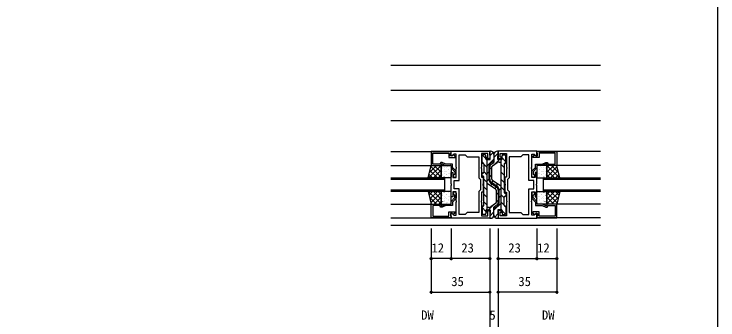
# Model space of a CAD drawing. Units: millimetres, scale not verified. Extents: x -437 to 438, y -681 to 679.
# Drawn here: x 18.7 to 438.3, y 28.5 to 210.5 of the extents above; entities that cross this region are included whole.
import ezdxf
from ezdxf.enums import TextEntityAlignment as Align

# ---------------------------------------------------------------- set-up
doc = ezdxf.new("R2010")
doc.units = ezdxf.units.MM
doc.header["$LTSCALE"] = 4
for name, color, linetype in [('0-2_YKK_11', 7, 'Continuous'), ('0-3_YKK_12', 2, 'Continuous'), ('0-4_YKK_13', 4, 'Continuous'), ('0-6_YKK_D', 6, 'Continuous'), ('0-7_YKK_ZWAK', 7, 'Continuous')]:
    doc.layers.add(name, color=color, linetype=linetype)
doc.styles.add('ＭＳ ゴシック', font='')
doc.styles.get('ＭＳ ゴシック').set_extended_font_data('MS Gothic')

msp = doc.modelspace()

# ---------------------------------------------------------------- linework, layer by layer
at = {"layer": '0-2_YKK_11'}
for points in [[(279.3, 128.7), (267.3, 128.7), (267.3, 120.5), (273.3, 120.5), (273.3, 121.5), (273.8, 121.5), (275.945, 120.5), (279.3, 120.5), (279.3, 119), (281.5, 116.7), (281.5, 115.283), (281.25, 114.987)], [(282.3, 114.1), (282.3, 117.021), (280.1, 119.321), (280.1, 121.3), (276.122, 121.3), (273.977, 122.3), (273.077, 122.3), (272.5, 121.3), (268.3, 121.3), (268.3, 127.7), (277.8, 127.7), (277.8, 125.1), (281.6, 125.1), (281.6, 126), (280.561, 126.6), (280.25, 126.6), (279.75, 126.1), (278.8, 126.1), (278.8, 127.5), (279, 127.7), (279.3, 128), (279.3, 128.7)], [(279.3, 129), (302.3, 129), (302.3, 124.5), (300.3, 124.5), (300.3, 125.3), (301.1, 125.3), (301.1, 127.5), (297.3, 127.5), (297.3, 119.458), (297.18, 119.275), (297.18, 118.725), (297.3, 118.542), (297.3, 113.5), (298.3, 113.5), (298.3, 109.458), (298.18, 109.275), (298.18, 108.725), (298.3, 108.542), (298.3, 104.5), (297.3, 104.5), (297.3, 99.458), (297.18, 99.275), (297.18, 98.725), (297.3, 98.542), (297.3, 90.5), (301.1, 90.5), (301.1, 92.7), (300.3, 92.7), (300.3, 93.5), (302.3, 93.5), (302.3, 89), (279.3, 89), (279.3, 91.8), (279.67, 91.954), (280.824, 90.8), (282.3, 90.8), (282.3, 98.542), (282.42, 98.725), (282.42, 99.275), (282.3, 99.458)], [(282.3, 99.458), (282.3, 104.8), (280.3, 104.8), (280.3, 101.8), (279.3, 101.8), (279.3, 108.542), (279.42, 108.725), (279.42, 109.275), (279.3, 109.458), (279.3, 116.2), (280.3, 116.2), (280.3, 113.2), (282.3, 113.2), (282.3, 118.542), (282.42, 118.725), (282.42, 119.275), (282.3, 119.458), (282.3, 127.2), (280.824, 127.2), (279.67, 126.046), (279.3, 126.2), (279.3, 129)], [(330.3, 129), (307.3, 129), (307.3, 124.5), (309.3, 124.5), (309.3, 125.3), (308.5, 125.3), (308.5, 127.5), (312.3, 127.5), (312.3, 119.458), (312.42, 119.275), (312.42, 118.725), (312.3, 118.542), (312.3, 113.5), (311.3, 113.5), (311.3, 109.458), (311.42, 109.275), (311.42, 108.725), (311.3, 108.542), (311.3, 104.5), (312.3, 104.5), (312.3, 99.458), (312.42, 99.275), (312.42, 98.725), (312.3, 98.542), (312.3, 90.5), (308.5, 90.5), (308.5, 92.7), (309.3, 92.7), (309.3, 93.5), (307.3, 93.5), (307.3, 89), (330.3, 89), (330.3, 91.8), (329.93, 91.954), (328.776, 90.8), (327.3, 90.8), (327.3, 98.542), (327.18, 98.725), (327.18, 99.275), (327.3, 99.458)], [(327.3, 99.458), (327.3, 104.8), (329.3, 104.8), (329.3, 101.8), (330.3, 101.8), (330.3, 108.542), (330.18, 108.725), (330.18, 109.275), (330.3, 109.458), (330.3, 116.2), (329.3, 116.2), (329.3, 113.2), (327.3, 113.2), (327.3, 118.542), (327.18, 118.725), (327.18, 119.275), (327.3, 119.458), (327.3, 127.2), (328.776, 127.2), (329.93, 126.046), (330.3, 126.2), (330.3, 129)], [(327.3, 114.1), (327.3, 117.021), (329.5, 119.321), (329.5, 121.3), (333.478, 121.3), (335.623, 122.3), (336.523, 122.3), (337.1, 121.3), (341.3, 121.3), (341.3, 127.7), (331.8, 127.7), (331.8, 125.1), (328, 125.1), (328, 126), (329.039, 126.6), (329.35, 126.6), (329.85, 126.1), (330.8, 126.1), (330.8, 127.5), (330.6, 127.7), (330.3, 128), (330.3, 128.7)], [(330.3, 128.7), (342.3, 128.7), (342.3, 120.5), (336.3, 120.5), (336.3, 121.5), (335.8, 121.5), (333.655, 120.5), (330.3, 120.5), (330.3, 119), (328.1, 116.7), (328.1, 115.283), (328.35, 114.987)], [(279.3, 89.3), (267.3, 89.3), (267.3, 97.5), (273.3, 97.5), (273.3, 96.5), (273.8, 96.5), (275.945, 97.5), (279.3, 97.5), (279.3, 99), (281.5, 101.3), (281.5, 102.717), (281.25, 103.013)], [(282.3, 103.9), (282.3, 100.979), (280.1, 98.679), (280.1, 96.7), (276.122, 96.7), (273.977, 95.7), (273.077, 95.7), (272.5, 96.7), (268.3, 96.7), (268.3, 90.3), (277.8, 90.3), (277.8, 92.9), (281.6, 92.9), (281.6, 92), (280.561, 91.4), (280.25, 91.4), (279.75, 91.9), (278.8, 91.9), (278.8, 90.5), (279, 90.3), (279.3, 90), (279.3, 89.3)], [(327.3, 103.9), (327.3, 100.979), (329.5, 98.679), (329.5, 96.7), (333.478, 96.7), (335.623, 95.7), (336.523, 95.7), (337.1, 96.7), (341.3, 96.7), (341.3, 90.3), (331.8, 90.3), (331.8, 92.9), (328, 92.9), (328, 92), (329.039, 91.4), (329.35, 91.4), (329.85, 91.9), (330.8, 91.9), (330.8, 90.5), (330.6, 90.3), (330.3, 90), (330.3, 89.3)], [(330.3, 89.3), (342.3, 89.3), (342.3, 97.5), (336.3, 97.5), (336.3, 96.5), (335.8, 96.5), (333.655, 97.5), (330.3, 97.5), (330.3, 99), (328.1, 101.3), (328.1, 102.717), (328.35, 103.013)]]:
    msp.add_lwpolyline(points, dxfattribs=at)
for points in [[(284.1, 91.3), (284.1, 106.6), (281.1, 106.6), (281.1, 111.4), (284.1, 111.4), (284.1, 126.7), (287.6, 126.7), (288.8, 125.5), (295.8, 125.5), (295.8, 113), (296.8, 112), (296.8, 106), (295.8, 105), (295.8, 92.5), (288.8, 92.5), (287.6, 91.3)], [(325.5, 91.3), (325.5, 106.6), (328.5, 106.6), (328.5, 111.4), (325.5, 111.4), (325.5, 126.7), (322, 126.7), (320.8, 125.5), (313.8, 125.5), (313.8, 113), (312.8, 112), (312.8, 106), (313.8, 105), (313.8, 92.5), (320.8, 92.5), (322, 91.3)]]:
    msp.add_lwpolyline(points, close=True, dxfattribs=at)
for centre, start, end in [((281.4, 114.1), 99.59406, 0), ((328.2, 114.1), 180, 80.40594), ((281.4, 103.9), 360, 260.40594), ((328.2, 103.9), 279.59406, 180)]:
    msp.add_arc(centre, 0.9, start, end, dxfattribs=at)
at = {"layer": '0-3_YKK_12'}
for p, q in [((368.3, 179.998), (243.3, 179.998)), ((368.3, 165.001), (243.3, 165.001)), ((368.3, 147.001), (243.3, 147.001)), ((243.3, 128.7), (279.3, 128.7)), ((368.3, 128.7), (330.3, 128.7)), ((243.3, 120.5), (267.3, 120.5)), ((368.3, 120.5), (342.3, 120.5)), ((275.3, 112), (243.3, 112)), ((334.3, 113), (368.3, 113)), ((368.3, 112), (334.3, 112)), ((243.3, 106), (275.3, 106)), ((334.3, 106), (368.3, 106)), ((243.3, 97.5), (267.3, 97.5)), ((368.3, 97.5), (342.3, 97.5)), ((243.3, 89.3), (279.3, 89.3)), ((368.3, 89.3), (330.3, 89.3)), ((243.3, 84.998), (368.3, 84.998))]:
    msp.add_line(p, q, dxfattribs=at)
for points in [[(243.3, 113), (275.3, 113), (275.3, 105), (243.3, 105)], [(368.3, 105), (334.3, 105), (334.3, 113)]]:
    msp.add_lwpolyline(points, dxfattribs=at)
at = {"layer": '0-4_YKK_13'}
for p, q in [((297.7, 122.2), (297.7, 126.2)), ((297.925, 126.617), (300, 124.542)), ((299.5, 126.7), (298.2, 126.7)), ((300, 124.3), (300, 126.2)), ((302.451, 126.331), (304.365, 128.245)), ((302.6, 129), (302.8, 129)), ((307.235, 127.676), (304.8, 125.241)), ((304.8, 127), (304.8, 124.157)), ((304.8, 127), (304.8, 122.3)), ((307, 129), (306.8, 129)), ((307, 124), (307.299, 128.681)), ((309.6, 124.3), (309.6, 126.2)), ((310.1, 126.7), (311.4, 126.7)), ((311.9, 122.2), (311.9, 126.2)), ((297.7, 122.352), (298.355, 121.697)), ((298.3, 121.7), (298.2, 121.7)), ((300.542, 124), (300.8, 123.742)), ((300.8, 120.19), (304.8, 124.19)), ((300.8, 94), (300.8, 124)), ((303.792, 122.421), (303.008, 121.973)), ((303.177, 121.198), (304.8, 122.3)), ((303.85, 120.203), (306.719, 122.154)), ((308.049, 124), (305.107, 121.058)), ((309.3, 124), (307, 124)), ((307.844, 122.5), (308.8, 122.5)), ((308.8, 124), (308.8, 94)), ((311.9, 122.589), (309.6, 124.889)), ((311.3, 121.7), (311.4, 121.7)), ((273.3, 120.478), (265.822, 113)), ((270.493, 120.5), (266.34, 116.346)), ((267.127, 119.75), (273.3, 113.577)), ((267.665, 120.5), (267.19, 120.025)), ((273.3, 117.65), (268.65, 113)), ((269.206, 120.5), (273.3, 116.406)), ((272.034, 120.5), (273.3, 119.234)), ((273.3, 113.5), (273.3, 120)), ((273.8, 120.5), (278.8, 120.5)), ((274.273, 119.334), (274.236, 119.334)), ((274.345, 118.921), (274.282, 118.88)), ((275.048, 118.953), (275.041, 118.951)), ((275.342, 120.365), (275.305, 120.365)), ((275.342, 118.123), (275.305, 118.123)), ((276.362, 120.256), (276.299, 120.215)), ((276.553, 119.334), (276.516, 119.334)), ((277.141, 119.694), (277.134, 119.692)), ((277.622, 120.365), (277.585, 120.365)), ((277.622, 118.123), (277.585, 118.123)), ((277.873, 117.823), (277.866, 117.82)), ((278.833, 119.334), (278.796, 119.334)), ((279.3, 120), (279.3, 113.5)), ((298.797, 121.255), (300.8, 119.252)), ((298.8, 121.2), (298.8, 116.5)), ((302, 111.456), (302, 120.236)), ((302.3, 112.262), (302.3, 119.543)), ((303.5, 119.451), (302.3, 118.251)), ((303.5, 112.258), (303.5, 119.542)), ((310.8, 119.199), (308.8, 121.199)), ((310.8, 121.2), (310.8, 104.5)), ((330.3, 120), (330.3, 113.5)), ((330.767, 119.334), (330.804, 119.334)), ((335.8, 120.5), (330.8, 120.5)), ((331.727, 117.823), (331.734, 117.82)), ((331.978, 120.365), (332.015, 120.365)), ((331.978, 118.123), (332.015, 118.123)), ((332.459, 119.694), (332.466, 119.692)), ((333.047, 119.334), (333.084, 119.334)), ((333.238, 120.256), (333.301, 120.215)), ((334.258, 120.365), (334.295, 120.365)), ((334.258, 118.123), (334.295, 118.123)), ((334.552, 118.953), (334.559, 118.951)), ((335.255, 118.921), (335.318, 118.88)), ((335.327, 119.334), (335.364, 119.334)), ((340.394, 120.5), (336.3, 116.406)), ((337.566, 120.5), (336.3, 119.234)), ((336.3, 120.478), (343.778, 113)), ((336.3, 113.5), (336.3, 120)), ((342.473, 119.75), (336.3, 113.577)), ((336.3, 117.65), (340.95, 113)), ((339.107, 120.5), (343.26, 116.346)), ((341.935, 120.5), (342.41, 120.025)), ((266.065, 115.156), (268.22, 113)), ((266.596, 117.453), (271.049, 113)), ((273.3, 114.821), (271.479, 113)), ((273.44, 116.253), (273.433, 116.25)), ((273.681, 115.544), (273.619, 115.502)), ((273.924, 114.294), (273.917, 114.291)), ((274.273, 117.091), (274.236, 117.091)), ((274.273, 114.849), (274.236, 114.849)), ((275.035, 113.501), (274.972, 113.46)), ((275.342, 115.88), (275.305, 115.88)), ((275.342, 113.638), (275.305, 113.638)), ((275.533, 116.994), (275.525, 116.991)), ((275.698, 116.879), (275.636, 116.837)), ((276.265, 115.122), (276.257, 115.12)), ((276.553, 117.091), (276.516, 117.091)), ((276.553, 114.849), (276.516, 114.849)), ((277.622, 115.88), (277.585, 115.88)), ((277.622, 113.638), (277.585, 113.638)), ((278.322, 115.851), (278.315, 115.848)), ((278.833, 117.091), (278.796, 117.091)), ((278.833, 114.849), (278.796, 114.849)), ((278.806, 113.892), (278.799, 113.889)), ((279.3, 116.324), (279.238, 116.283)), ((297.7, 114.5), (297.7, 115.5)), ((298.3, 116), (298.2, 116)), ((298.2, 114), (298.3, 114)), ((298.8, 116.762), (300.8, 114.762)), ((298.8, 96.8), (298.8, 113.5)), ((300.8, 115.7), (302, 116.9)), ((303.5, 114.961), (302.3, 113.761)), ((310.8, 114.709), (308.8, 116.709)), ((330.3, 116.324), (330.362, 116.283)), ((330.767, 117.091), (330.804, 117.091)), ((330.767, 114.849), (330.804, 114.849)), ((330.794, 113.892), (330.801, 113.889)), ((331.278, 115.851), (331.285, 115.848)), ((331.978, 115.88), (332.015, 115.88)), ((331.978, 113.638), (332.015, 113.638)), ((333.047, 117.091), (333.084, 117.091)), ((333.047, 114.849), (333.084, 114.849)), ((333.335, 115.122), (333.343, 115.12)), ((333.902, 116.879), (333.964, 116.837)), ((334.067, 116.994), (334.075, 116.991)), ((334.258, 115.88), (334.295, 115.88)), ((334.258, 113.638), (334.295, 113.638)), ((334.565, 113.501), (334.628, 113.46)), ((335.327, 117.091), (335.364, 117.091)), ((335.327, 114.849), (335.364, 114.849)), ((335.676, 114.294), (335.683, 114.291)), ((335.919, 115.544), (335.981, 115.502)), ((336.16, 116.253), (336.167, 116.25)), ((336.3, 114.821), (338.121, 113)), ((343.004, 117.453), (338.551, 113)), ((343.535, 115.156), (341.38, 113)), ((278.8, 113), (273.8, 113)), ((276.714, 113.151), (276.707, 113.148)), ((298.8, 112.271), (300.8, 110.271)), ((300.8, 111.21), (302, 112.41)), ((305.749, 106.403), (300.8, 109.769)), ((302.615, 108.535), (303.475, 109.395)), ((306.423, 107.392), (302.876, 109.802)), ((303.177, 110.608), (306.724, 108.198)), ((304.312, 111.283), (303.451, 110.422)), ((303.851, 111.597), (308.8, 108.231)), ((306.985, 109.465), (306.125, 108.605)), ((310.8, 110.219), (308.8, 112.219)), ((330.8, 113), (335.8, 113)), ((332.886, 113.151), (332.893, 113.148)), ((273.3, 97.522), (265.822, 105)), ((266.065, 102.844), (268.22, 105)), ((266.596, 100.547), (271.049, 105)), ((273.3, 100.35), (268.65, 105)), ((273.3, 103.179), (271.479, 105)), ((278.8, 105), (273.8, 105)), ((298.8, 107.781), (300.8, 105.781)), ((305.288, 106.717), (306.149, 107.578)), ((306.1, 105.742), (306.1, 98.458)), ((307.3, 105.738), (307.3, 98.457)), ((308.8, 106.79), (307.6, 105.59)), ((307.6, 106.544), (307.6, 97.764)), ((310.8, 105.729), (308.8, 107.729)), ((330.8, 105), (335.8, 105)), ((336.3, 103.179), (338.121, 105)), ((336.3, 100.35), (340.95, 105)), ((336.3, 97.522), (343.778, 105)), ((343.004, 100.547), (338.551, 105)), ((343.535, 102.844), (341.38, 105)), ((270.493, 97.5), (266.34, 101.654)), ((267.127, 98.25), (273.3, 104.423)), ((269.206, 97.5), (273.3, 101.594)), ((273.3, 104.5), (273.3, 98)), ((273.44, 101.747), (273.433, 101.75)), ((273.681, 102.456), (273.619, 102.498)), ((273.924, 103.706), (273.917, 103.709)), ((274.273, 103.151), (274.236, 103.151)), ((274.273, 100.909), (274.236, 100.909)), ((275.035, 104.499), (274.972, 104.54)), ((275.342, 104.362), (275.305, 104.362)), ((275.342, 102.12), (275.305, 102.12)), ((275.533, 101.006), (275.525, 101.009)), ((275.698, 101.121), (275.636, 101.163)), ((276.265, 102.878), (276.257, 102.88)), ((276.553, 103.151), (276.516, 103.151)), ((276.553, 100.909), (276.516, 100.909)), ((276.714, 104.849), (276.707, 104.852)), ((277.622, 104.362), (277.585, 104.362)), ((277.622, 102.12), (277.585, 102.12)), ((278.322, 102.149), (278.315, 102.152)), ((278.833, 103.151), (278.796, 103.151)), ((278.833, 100.909), (278.796, 100.909)), ((278.806, 104.108), (278.799, 104.111)), ((279.3, 101.676), (279.238, 101.717)), ((279.3, 98), (279.3, 104.5)), ((298.8, 103.291), (300.8, 101.291)), ((306.1, 103.039), (307.3, 104.239)), ((308.8, 102.3), (307.6, 101.1)), ((310.8, 101.238), (308.8, 103.238)), ((310.8, 96.8), (310.8, 101.5)), ((311.4, 104), (311.3, 104)), ((311.3, 102), (311.4, 102)), ((311.9, 103.5), (311.9, 102.5)), ((330.3, 98), (330.3, 104.5)), ((330.3, 101.676), (330.362, 101.717)), ((330.767, 103.151), (330.804, 103.151)), ((330.767, 100.909), (330.804, 100.909)), ((330.794, 104.108), (330.801, 104.111)), ((331.278, 102.149), (331.285, 102.152)), ((331.978, 104.362), (332.015, 104.362)), ((331.978, 102.12), (332.015, 102.12)), ((332.886, 104.849), (332.893, 104.852)), ((333.047, 103.151), (333.084, 103.151)), ((333.047, 100.909), (333.084, 100.909)), ((333.335, 102.878), (333.343, 102.88)), ((333.902, 101.121), (333.964, 101.163)), ((334.067, 101.006), (334.075, 101.009)), ((334.258, 104.362), (334.295, 104.362)), ((334.258, 102.12), (334.295, 102.12)), ((334.565, 104.499), (334.628, 104.54)), ((335.327, 103.151), (335.364, 103.151)), ((335.327, 100.909), (335.364, 100.909)), ((335.676, 103.706), (335.683, 103.709)), ((335.919, 102.456), (335.981, 102.498)), ((336.16, 101.747), (336.167, 101.75)), ((336.3, 104.5), (336.3, 98)), ((342.473, 98.25), (336.3, 104.423)), ((340.394, 97.5), (336.3, 101.594)), ((339.107, 97.5), (343.26, 101.654)), ((267.665, 97.5), (267.19, 97.975)), ((272.034, 97.5), (273.3, 98.766)), ((273.8, 97.5), (278.8, 97.5)), ((274.273, 98.666), (274.236, 98.666)), ((274.345, 99.079), (274.282, 99.12)), ((275.048, 99.047), (275.041, 99.049)), ((275.342, 99.877), (275.305, 99.877)), ((275.342, 97.635), (275.305, 97.635)), ((276.362, 97.744), (276.299, 97.785)), ((276.553, 98.666), (276.516, 98.666)), ((277.141, 98.306), (277.134, 98.308)), ((277.622, 99.877), (277.585, 99.877)), ((277.622, 97.635), (277.585, 97.635)), ((277.873, 100.177), (277.866, 100.18)), ((278.833, 98.666), (278.796, 98.666)), ((298.8, 98.801), (300.8, 96.801)), ((301.551, 94), (304.493, 96.942)), ((305.75, 97.797), (302.881, 95.846)), ((308.8, 97.81), (304.8, 93.81)), ((306.423, 96.802), (304.8, 95.7)), ((306.1, 98.549), (307.3, 99.749)), ((310.803, 96.745), (308.8, 98.748)), ((330.767, 98.666), (330.804, 98.666)), ((335.8, 97.5), (330.8, 97.5)), ((331.727, 100.177), (331.734, 100.18)), ((331.978, 99.877), (332.015, 99.877)), ((331.978, 97.635), (332.015, 97.635)), ((332.459, 98.306), (332.466, 98.308)), ((333.047, 98.666), (333.084, 98.666)), ((333.238, 97.744), (333.301, 97.785)), ((334.258, 99.877), (334.295, 99.877)), ((334.258, 97.635), (334.295, 97.635)), ((334.552, 99.047), (334.559, 99.049)), ((335.255, 99.079), (335.318, 99.12)), ((335.327, 98.666), (335.364, 98.666)), ((337.566, 97.5), (336.3, 98.766)), ((341.935, 97.5), (342.41, 97.975)), ((297.7, 95.8), (297.7, 91.8)), ((297.7, 95.411), (300, 93.111)), ((298.3, 96.3), (298.2, 96.3)), ((300, 93.7), (300, 91.8)), ((300.3, 94), (302.6, 94)), ((301.756, 95.5), (300.8, 95.5)), ((302.6, 94), (302.301, 89.319)), ((302.365, 90.324), (304.8, 92.759)), ((304.8, 91), (304.8, 95.7)), ((304.8, 91), (304.8, 93.843)), ((305.808, 95.579), (306.592, 96.027)), ((309.058, 94), (308.8, 94.258)), ((309.6, 93.7), (309.6, 91.8)), ((311.675, 91.383), (309.6, 93.458)), ((311.9, 95.648), (311.245, 96.303)), ((311.3, 96.3), (311.4, 96.3)), ((311.9, 95.8), (311.9, 91.8)), ((299.5, 91.3), (298.2, 91.3)), ((302.6, 89), (302.8, 89)), ((307.149, 91.669), (305.235, 89.755)), ((307, 89), (306.8, 89)), ((310.1, 91.3), (311.4, 91.3))]:
    msp.add_line(p, q, dxfattribs=at)
for points in [[(300.3, 124), (302.6, 124), (302.301, 128.681)], [(309.3, 94), (307, 94), (307.299, 89.319)]]:
    msp.add_lwpolyline(points, dxfattribs=at)
for points in [[(267.3, 120.5), (273.3, 120.5), (273.3, 113), (265.566, 113)], [(342.3, 120.5), (336.3, 120.5), (336.3, 113), (344.034, 113)], [(267.3, 97.5), (273.3, 97.5), (273.3, 105), (265.566, 105)], [(342.3, 97.5), (336.3, 97.5), (336.3, 105), (344.034, 105)]]:
    msp.add_lwpolyline(points, close=True, dxfattribs=at)
for centre, radius, start, end in [((298.2, 126.2), 0.5, 89.99641, 179.99641), ((299.5, 126.2), 0.5, 359.99641, 89.99641), ((302.6, 128.7), 0.3, 90, 183.65976), ((302.8, 127), 2, 360, 90), ((306.8, 127), 2, 90, 180), ((307, 128.7), 0.3, 356.34024, 90), ((310.1, 126.2), 0.5, 90.00359, 180.00359), ((311.4, 126.2), 0.5, 0.00359, 90.00359), ((298.2, 122.2), 0.5, 179.99641, 270), ((298.3, 121.2), 0.5, 360, 89.99997), ((300.3, 124.3), 0.3, 179.99641, 270), ((304, 120.236), 2, 119.74538, 180), ((302.8, 124.157), 2, 299.74538, 360), ((307.844, 120.5), 2, 90, 124.21613), ((309.3, 124.3), 0.3, 270, 0.00359), ((311.3, 121.2), 0.5, 90, 180), ((311.4, 122.2), 0.5, 270, 0.00359), ((273.8, 120), 0.5, 90, 180), ((278.8, 120), 0.5, 0, 90), ((304.3, 119.544), 2, 124.16806, 180.00289), ((304.3, 119.542), 0.8, 124.21613, 180.00289), ((330.8, 120), 0.5, 90, 180), ((335.8, 120), 0.5, 0, 90), ((273.8, 113.5), 0.5, 180, 270), ((278.8, 113.5), 0.5, 270, 0), ((298.2, 115.5), 0.5, 89.99641, 179.99641), ((298.2, 114.5), 0.5, 179.99641, 269.99641), ((298.3, 116.5), 0.5, 269.99641, 360), ((298.3, 113.5), 0.5, 0, 89.97137), ((330.8, 113.5), 0.5, 180, 270), ((335.8, 113.5), 0.5, 270, 0), ((304, 111.456), 2, 180, 235.81101), ((304.3, 112.262), 2, 180.00289, 235.81101), ((304.3, 112.258), 0.8, 180.00289, 235.78387), ((273.8, 104.5), 0.5, 90, 180), ((278.8, 104.5), 0.5, 0, 90), ((305.3, 105.742), 0.8, 0.00289, 55.78387), ((305.3, 105.738), 2, 0.00289, 55.81101), ((305.6, 106.544), 2, 0, 55.81101), ((330.8, 104.5), 0.5, 90, 180), ((335.8, 104.5), 0.5, 0, 90), ((311.3, 104.5), 0.5, 180, 269.97137), ((311.3, 101.5), 0.5, 89.99641, 180), ((311.4, 103.5), 0.5, 359.99641, 89.99641), ((311.4, 102.5), 0.5, 269.99641, 359.99641), ((273.8, 98), 0.5, 180, 270), ((278.8, 98), 0.5, 270, 0), ((298.3, 96.8), 0.5, 270, 0), ((305.3, 98.458), 0.8, 304.21613, 0.00289), ((305.3, 98.456), 2, 304.16806, 0.00289), ((305.6, 97.764), 2, 299.74538, 0), ((311.3, 96.8), 0.5, 180, 269.99997), ((330.8, 98), 0.5, 180, 270), ((335.8, 98), 0.5, 270, 0), ((298.2, 95.8), 0.5, 90, 180.00359), ((300.3, 93.7), 0.3, 90, 180.00359), ((301.756, 97.5), 2, 270, 304.21613), ((306.8, 93.843), 2, 119.74538, 180), ((309.3, 93.7), 0.3, 359.99641, 90), ((311.4, 95.8), 0.5, 359.99641, 90), ((298.2, 91.8), 0.5, 180.00359, 270.00359), ((299.5, 91.8), 0.5, 270.00359, 0.00359), ((302.6, 89.3), 0.3, 176.34024, 270), ((302.8, 91), 2, 270, 0), ((306.8, 91), 2, 180, 270), ((307, 89.3), 0.3, 270, 3.65976), ((310.1, 91.8), 0.5, 179.99641, 269.99641), ((311.4, 91.8), 0.5, 269.99641, 359.99641)]:
    msp.add_arc(centre, radius, start, end, dxfattribs=at)
at = {"layer": '0-6_YKK_D'}
for p, q in [((267.3, 82.998), (267.3, 43.998)), ((267.301, 82.998), (267.301, 63.998)), ((279.3, 82.998), (279.3, 63.998)), ((279.3, 82.998), (279.3, 63.998)), ((302.3, 82.998), (302.3, 23.998)), ((302.3, 82.998), (302.3, 43.998)), ((302.301, 82.998), (302.301, 23.998)), ((302.301, 82.998), (302.301, 63.998)), ((307.3, 82.998), (307.3, 23.998)), ((307.3, 82.998), (307.3, 23.998)), ((307.3, 82.998), (307.3, 43.998)), ((307.3, 82.998), (307.3, 63.998)), ((330.3, 82.998), (330.3, 63.998)), ((330.3, 82.998), (330.3, 63.998)), ((342.3, 82.998), (342.3, 43.998)), ((342.3, 82.998), (342.3, 63.998)), ((279.3, 64.998), (267.301, 64.998)), ((302.301, 64.998), (279.3, 64.998)), ((307.3, 64.998), (330.3, 64.998)), ((330.3, 64.998), (342.3, 64.998)), ((267.3, 44.998), (302.3, 44.998)), ((342.3, 44.998), (307.3, 44.998))]:
    msp.add_line(p, q, dxfattribs=at)
for centre in [(267.301, 64.998), (279.3, 64.998), (279.3, 64.998), (302.301, 64.998), (307.3, 64.998), (330.3, 64.998), (330.3, 64.998), (342.3, 64.998), (267.3, 44.998), (302.3, 44.998), (307.3, 44.998), (342.3, 44.998)]:
    msp.add_circle(centre, 0.637, dxfattribs=at)
at = {"layer": '0-7_YKK_ZWAK'}
msp.add_lwpolyline([(-436.7, -681), (438.3, -681), (438.3, 644)], dxfattribs=at)

# ---------------------------------------------------------------- texts
at = {"layer": '0-6_YKK_D', "style": 'ＭＳ ゴシック'}
for s, p in [('12', (267.548, 66.998)), ('23', (285.346, 66.998)), ('23', (313.345, 66.998)), ('12', (330.547, 66.998)), ('35', (279.345, 46.998)), ('35', (319.345, 46.998)), ('DW', (261.395, 26.998)), ('5', (302.073, 26.998)), ('DW', (333.395, 26.998))]:
    msp.add_text(s, height=5.499, dxfattribs=at).set_placement(p, align=Align.BOTTOM_LEFT)

doc.saveas('drawing.dxf')
